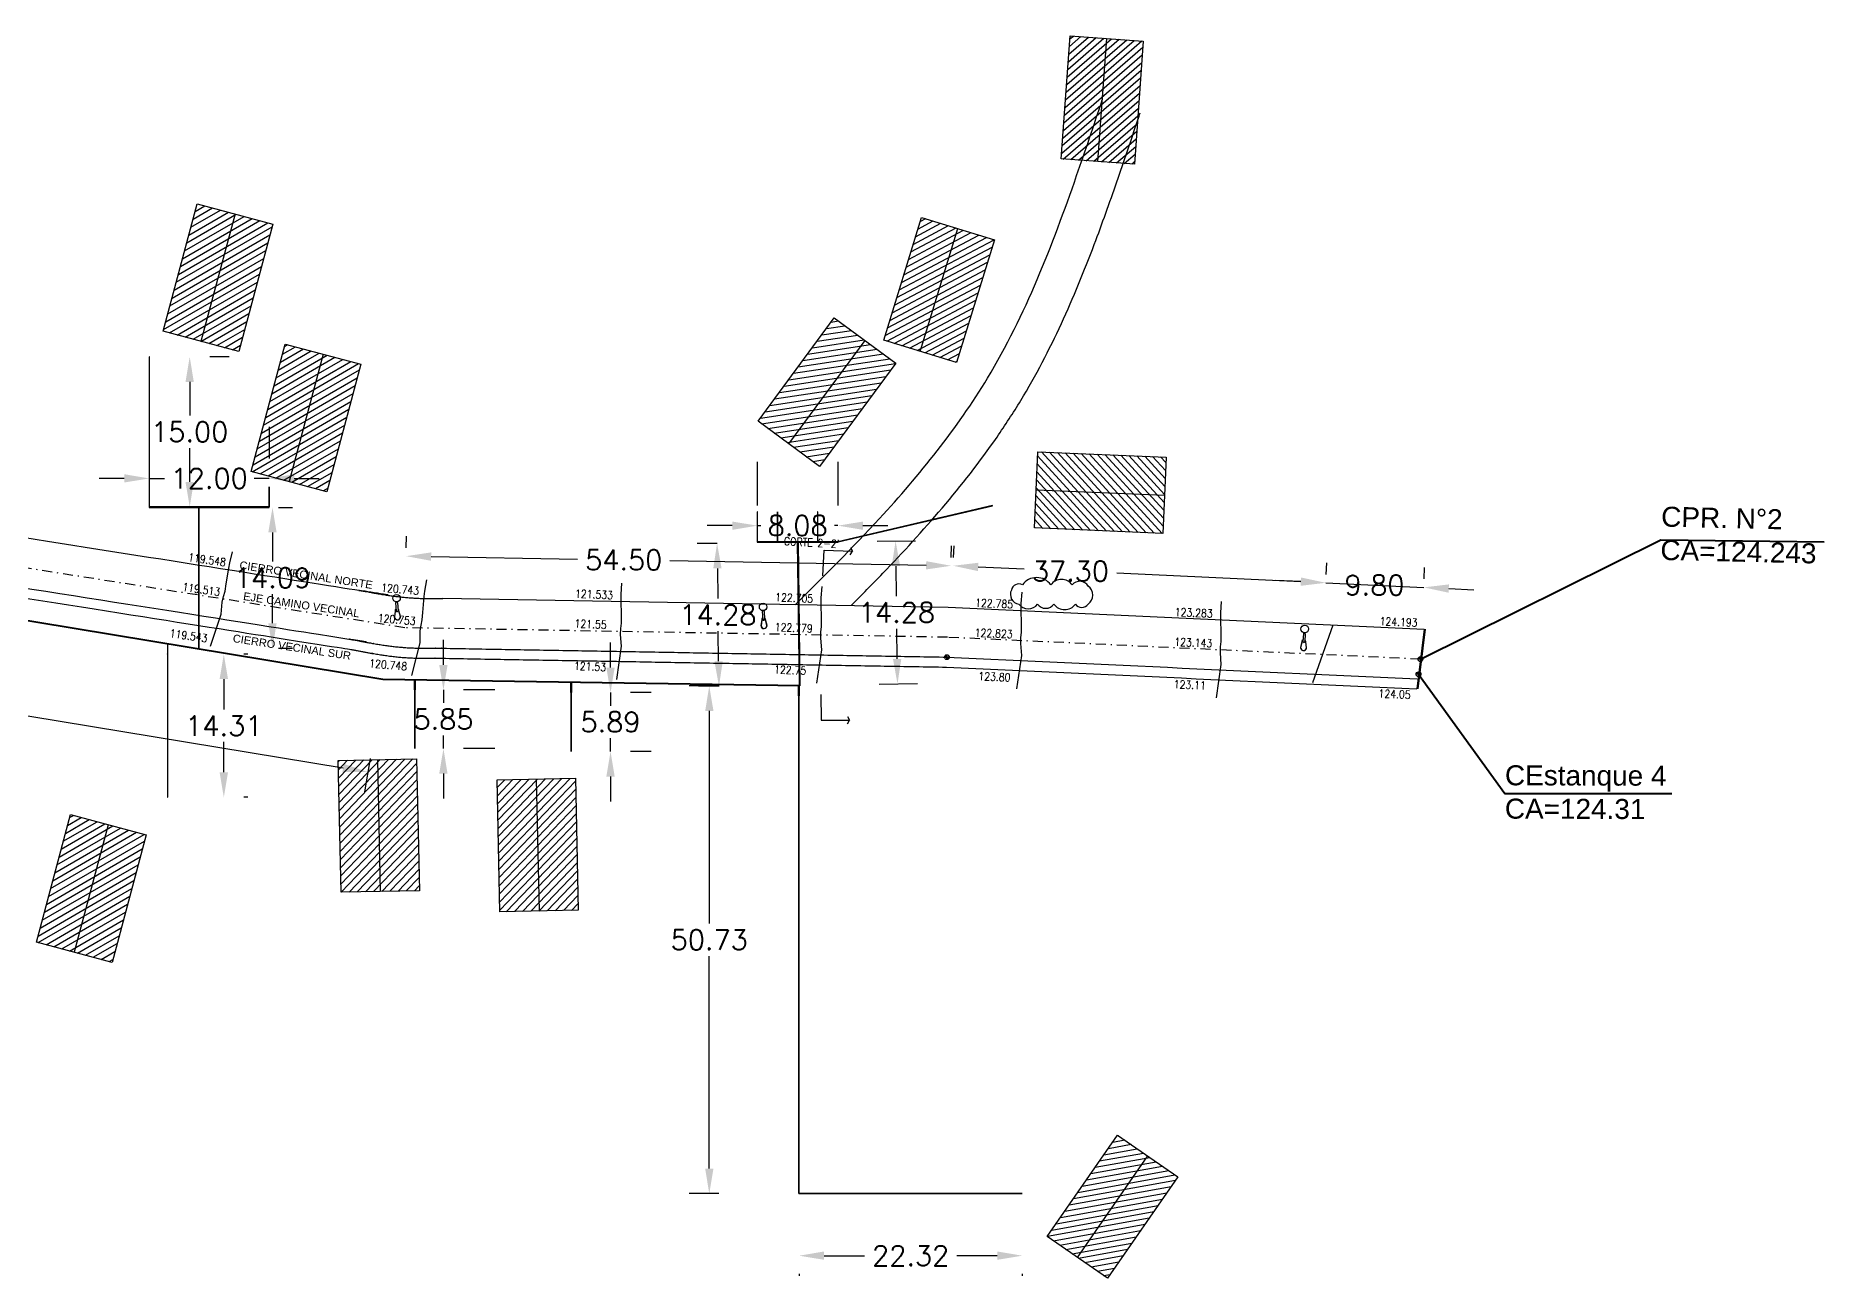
# Model space of a CAD drawing. Header units: metres. Extents: x 244933 to 246143, y 6126180 to 6128142.
# Drawn here: x 245700.1 to 245879, y 6126806.8 to 6126931 of the extents above; entities that cross this region are included whole.
import ezdxf

# ---------------------------------------------------------------- set-up
doc = ezdxf.new("R2010")
doc.units = ezdxf.units.M
doc.header["$LTSCALE"] = 2
doc.header["$MEASUREMENT"] = 0
doc.header["$PDMODE"] = 34
doc.header["$PDSIZE"] = 0.066667
doc.linetypes.add('DASHDOT', pattern=[1, 0.5, -0.25, 0, -0.25])
doc.layers.get('0').update_dxf_attribs({"linetype": 'CONTINUOUS'})
doc.layers.get('Defpoints').update_dxf_attribs({"linetype": 'CONTINUOUS'})
for name, color, linetype in [('AP_Proyectada', 10, 'CONTINUOUS'), ('casa', 8, 'CONTINUOUS'), ('CV', 40, 'CONTINUOUS')]:
    doc.layers.add(name, color=color, linetype=linetype)
doc.layers.add('PR-P', color=7, linetype='CONTINUOUS', lineweight=40)
doc.styles.add('ARIAL', font='arial.ttf', dxfattribs={"height": 7})
doc.styles.add('ROMANS', font='ROMANS')
doc.linetypes.add('CERCO_PRES', pattern='A,0.18,-0.18,0.18,-0.18,["x",Standard,S=0.3,R=0,X=0,Y=-0.1],0.18,-0.18,0.18,-0.18', length=1.44)
doc.dimstyles.new('VIUPORST', dxfattribs={"dimscale": 0, "dimtxt": 2, "dimasz": 2.5, "dimexe": 2, "dimexo": 8, "dimtad": 0, "dimtih": 1, "dimtoh": 1, "dimlfac": -1, "dimzin": 0, "dimdsep": 46, "dimtxsty": 'ROMANS', "dimcen": 2.5, "dimdle": 2, "dimclrd": 256, "dimclre": 256, "dimclrt": 2, "dimadec": 0, "dimazin": 0, "dimtfac": 1, "dimtdec": 4, "dimtmove": 2, "dimatfit": 3, "dimfxl": 1, "dimtolj": 1, "dimtzin": 0, "dimarcsym": 0})

# ---------------------------------------------------------------- blocks, each defined once
blk = doc.blocks.new('*D127')
at = {"layer": 'casa', "lineweight": -2, "transparency": 16777216}
for p, q in [((245791.91, 6126878.82), (245791.97, 6126879.99)), ((245794.37, 6126877.88), (245798.98, 6126877.67)), ((245829.17, 6126877.12), (245829.23, 6126878.29)), ((245826.64, 6126876.4), (245808.23, 6126877.24))]:
    blk.add_line(p, q, dxfattribs=at)
at = {"layer": 'casa', "transparency": 16777216}
for points in [[(245794.39, 6126878.29), (245794.35, 6126877.46), (245791.88, 6126877.99)], [(245826.66, 6126876.82), (245826.62, 6126875.99), (245829.13, 6126876.29)]]:
    blk.add_solid(points, dxfattribs=at)
at = {"layer": 'Defpoints', "color": 0, "transparency": 16777216}
for p in [(245791.88, 6126877.99), (245791.55, 6126870.83), (245828.81, 6126869.13)]:
    blk.add_point(p, dxfattribs=at)
at = {"layer": 'casa', "color": 2, "transparency": 16777216, "insert": (245803.6, 6126877.45), "char_height": 2, "attachment_point": 5, "style": 'ROMANS'}
blk.add_mtext('\\A1;37.30', dxfattribs=at)
blk = doc.blocks.new('*D126')
at = {"layer": 'casa', "lineweight": -2, "transparency": 16777216}
for p, q in [((245737.19, 6126879.8), (245737.22, 6126880.95)), ((245791.69, 6126878.83), (245791.71, 6126879.99)), ((245739.68, 6126878.91), (245754.31, 6126878.65)), ((245789.17, 6126878.03), (245763.56, 6126878.49))]:
    blk.add_line(p, q, dxfattribs=at)
at = {"layer": 'casa', "transparency": 16777216}
for points in [[(245739.69, 6126879.33), (245739.67, 6126878.49), (245737.18, 6126878.95)], [(245789.18, 6126878.45), (245789.16, 6126877.62), (245791.67, 6126877.99)]]:
    blk.add_solid(points, dxfattribs=at)
at = {"layer": 'Defpoints', "color": 0, "transparency": 16777216}
for p in [(245791.67, 6126877.99), (245737.05, 6126871.8), (245791.54, 6126870.83)]:
    blk.add_point(p, dxfattribs=at)
at = {"layer": 'casa', "color": 2, "transparency": 16777216, "insert": (245758.94, 6126878.57), "char_height": 2, "attachment_point": 5, "style": 'ROMANS'}
blk.add_mtext('\\A1;54.50', dxfattribs=at)
blk = doc.blocks.new('*D128')
at = {"layer": 'casa', "lineweight": -2, "transparency": 16777216}
for p, q in [((245829.18, 6126877.12), (245829.24, 6126878.29)), ((245838.97, 6126876.67), (245839.02, 6126877.83)), ((245826.64, 6126876.41), (245824.15, 6126876.52)), ((245829.14, 6126876.29), (245838.93, 6126875.83)), ((245841.43, 6126875.72), (245843.93, 6126875.6))]:
    blk.add_line(p, q, dxfattribs=at)
at = {"layer": 'casa', "transparency": 16777216}
for points in [[(245826.66, 6126876.82), (245826.63, 6126875.99), (245829.14, 6126876.29)], [(245841.45, 6126876.13), (245841.41, 6126875.3), (245838.93, 6126875.83)]]:
    blk.add_solid(points, dxfattribs=at)
at = {"layer": 'Defpoints', "color": 0, "transparency": 16777216}
for p in [(245838.93, 6126875.83), (245828.81, 6126869.13), (245838.6, 6126868.68)]:
    blk.add_point(p, dxfattribs=at)
at = {"layer": 'casa', "color": 2, "transparency": 16777216, "insert": (245834.01, 6126876.06), "char_height": 2, "attachment_point": 5, "style": 'ROMANS'}
blk.add_mtext('\\A1;9.80', dxfattribs=at)
blk = doc.blocks.new('casa')
at = {"layer": 'casa'}
h = blk.add_hatch(dxfattribs=at)
h.set_pattern_fill('ANSI31', color=256, scale=5)
h.set_pattern_definition([(45, (-245958.60385, -6127297.02027), (-0.44194173824, 0.44194173824), [])])
h.paths.add_polyline_path([(-4.24, 7.14), (4.24, 7.14), (4.24, -7.14), (-4.24, -7.14)])
blk.add_line((0, 7.14), (0, -7.14), dxfattribs=at)
blk.add_lwpolyline([(-4.24, 7.14), (4.24, 7.14), (4.24, -7.14), (-4.24, -7.14)], close=True, dxfattribs=at)
blk = doc.blocks.new('*D222')
at = {"layer": 'casa', "lineweight": -2, "transparency": 16777216}
for p, q in [((245768.45, 6126865.98), (245765.49, 6126865.98)), ((245767.49, 6126863.48), (245767.49, 6126842.24)), ((245767.49, 6126817.74), (245767.49, 6126838.99)), ((245768.45, 6126815.24), (245765.49, 6126815.24))]:
    blk.add_line(p, q, dxfattribs=at)
at = {"layer": 'casa', "transparency": 16777216}
for points in [[(245767.08, 6126863.48), (245767.91, 6126863.48), (245767.49, 6126865.98)], [(245767.08, 6126817.74), (245767.91, 6126817.74), (245767.49, 6126815.24)]]:
    blk.add_solid(points, dxfattribs=at)
at = {"layer": 'Defpoints', "color": 0, "transparency": 16777216}
for p in [(245767.49, 6126865.98), (245776.45, 6126865.98), (245776.45, 6126815.24)]:
    blk.add_point(p, dxfattribs=at)
at = {"layer": 'casa', "color": 2, "transparency": 16777216, "insert": (245767.49, 6126840.61), "char_height": 2, "attachment_point": 5, "style": 'ROMANS'}
blk.add_mtext('\\A1;50.73', dxfattribs=at)
blk = doc.blocks.new('*D223')
at = {"layer": 'casa', "lineweight": -2, "transparency": 16777216}
for p, q in [((245778.97, 6126809.04), (245783, 6126809.04)), ((245796.29, 6126809.04), (245792.25, 6126809.04)), ((245776.47, 6126807.24), (245776.47, 6126807.04)), ((245798.79, 6126807.24), (245798.79, 6126807.04))]:
    blk.add_line(p, q, dxfattribs=at)
at = {"layer": 'casa', "transparency": 16777216}
for points in [[(245778.97, 6126809.46), (245778.97, 6126808.63), (245776.47, 6126809.04)], [(245796.29, 6126809.46), (245796.29, 6126808.63), (245798.79, 6126809.04)]]:
    blk.add_solid(points, dxfattribs=at)
at = {"layer": 'Defpoints', "color": 0, "transparency": 16777216}
for p in [(245776.47, 6126815.24), (245798.79, 6126815.24), (245776.47, 6126809.04)]:
    blk.add_point(p, dxfattribs=at)
at = {"layer": 'casa', "color": 2, "transparency": 16777216, "insert": (245787.63, 6126809.04), "char_height": 2, "attachment_point": 5, "style": 'ROMANS'}
blk.add_mtext('\\A1;22.32', dxfattribs=at)
blk = doc.blocks.new('*D225')
at = {"layer": 'casa', "lineweight": -2, "transparency": 16777216}
for p, q in [((245784.28, 6126880.44), (245788.12, 6126880.49)), ((245786.15, 6126877.96), (245786.19, 6126874.95)), ((245786.27, 6126868.68), (245786.23, 6126871.7)), ((245784.47, 6126866.16), (245788.31, 6126866.21))]:
    blk.add_line(p, q, dxfattribs=at)
at = {"layer": 'casa', "transparency": 16777216}
for points in [[(245786.57, 6126877.97), (245785.73, 6126877.96), (245786.12, 6126880.46)], [(245786.69, 6126868.69), (245785.86, 6126868.68), (245786.31, 6126866.18)]]:
    blk.add_solid(points, dxfattribs=at)
at = {"layer": 'Defpoints', "color": 0, "transparency": 16777216}
for p in [(245776.28, 6126880.34), (245776.47, 6126866.05), (245786.31, 6126866.18)]:
    blk.add_point(p, dxfattribs=at)
at = {"layer": 'casa', "color": 2, "transparency": 16777216, "insert": (245786.21, 6126873.32), "char_height": 2, "attachment_point": 5, "style": 'ROMANS'}
blk.add_mtext('\\A1;14.28', dxfattribs=at)
blk = doc.blocks.new('*D238')
at = {"layer": 'casa', "lineweight": -2, "transparency": 16777216}
for p, q in [((245719.49, 6126898.87), (245717.54, 6126898.87)), ((245715.54, 6126896.37), (245715.54, 6126893)), ((245715.54, 6126886.37), (245715.54, 6126889.75)), ((245719.49, 6126883.87), (245717.54, 6126883.87))]:
    blk.add_line(p, q, dxfattribs=at)
at = {"layer": 'casa', "transparency": 16777216}
for points in [[(245715.12, 6126896.37), (245715.95, 6126896.37), (245715.54, 6126898.87)], [(245715.12, 6126886.37), (245715.95, 6126886.37), (245715.54, 6126883.87)]]:
    blk.add_solid(points, dxfattribs=at)
at = {"layer": 'Defpoints', "color": 0, "transparency": 16777216}
for p in [(245711.49, 6126898.87), (245711.49, 6126883.87), (245715.54, 6126883.87)]:
    blk.add_point(p, dxfattribs=at)
at = {"layer": 'casa', "color": 2, "transparency": 16777216, "insert": (245715.54, 6126891.37), "char_height": 2, "attachment_point": 5, "style": 'ROMANS'}
blk.add_mtext('\\A1;15.00', dxfattribs=at)
blk = doc.blocks.new('*D239')
at = {"layer": 'casa', "lineweight": -2, "transparency": 16777216}
for p, q in [((245721.34, 6126869.16), (245720.95, 6126869.16)), ((245718.95, 6126866.66), (245718.95, 6126863.63)), ((245718.95, 6126857.35), (245718.95, 6126860.38)), ((245721.34, 6126854.85), (245720.95, 6126854.85))]:
    blk.add_line(p, q, dxfattribs=at)
at = {"layer": 'casa', "transparency": 16777216}
for points in [[(245718.53, 6126866.66), (245719.37, 6126866.66), (245718.95, 6126869.16)], [(245718.53, 6126857.35), (245719.37, 6126857.35), (245718.95, 6126854.85)]]:
    blk.add_solid(points, dxfattribs=at)
at = {"layer": 'Defpoints', "color": 0, "transparency": 16777216}
for p in [(245713.34, 6126869.16), (245718.95, 6126869.16), (245713.34, 6126854.85)]:
    blk.add_point(p, dxfattribs=at)
at = {"layer": 'casa', "color": 2, "transparency": 16777216, "insert": (245718.95, 6126862.01), "char_height": 2, "attachment_point": 5, "style": 'ROMANS'}
blk.add_mtext('\\A1;14.31', dxfattribs=at)
blk = doc.blocks.new('*D240')
at = {"layer": 'casa', "lineweight": -2, "transparency": 16777216}
for p, q in [((245740.91, 6126868.08), (245740.91, 6126870.58)), ((245740.91, 6126865.58), (245740.91, 6126864.28)), ((245746.06, 6126865.58), (245742.91, 6126865.58)), ((245740.91, 6126859.72), (245740.91, 6126861.03)), ((245746.06, 6126859.72), (245742.91, 6126859.72)), ((245740.91, 6126857.22), (245740.91, 6126854.72))]:
    blk.add_line(p, q, dxfattribs=at)
at = {"layer": 'casa', "transparency": 16777216}
for points in [[(245740.49, 6126868.08), (245741.32, 6126868.08), (245740.91, 6126865.58)], [(245740.49, 6126857.22), (245741.32, 6126857.22), (245740.91, 6126859.72)]]:
    blk.add_solid(points, dxfattribs=at)
at = {"layer": 'Defpoints', "color": 0, "transparency": 16777216}
for p in [(245738.06, 6126865.58), (245740.91, 6126865.58), (245738.06, 6126859.72)]:
    blk.add_point(p, dxfattribs=at)
at = {"layer": 'casa', "color": 2, "transparency": 16777216, "insert": (245740.91, 6126862.65), "char_height": 2, "attachment_point": 5, "style": 'ROMANS'}
blk.add_mtext('\\A1;5.85', dxfattribs=at)
blk = doc.blocks.new('*D241')
at = {"layer": 'casa', "lineweight": -2, "transparency": 16777216}
for p, q in [((245757.62, 6126867.82), (245757.62, 6126870.32)), ((245757.62, 6126865.32), (245757.62, 6126864)), ((245761.67, 6126865.32), (245759.62, 6126865.32)), ((245757.62, 6126859.43), (245757.62, 6126860.75)), ((245761.67, 6126859.43), (245759.62, 6126859.43)), ((245757.62, 6126856.93), (245757.62, 6126854.43))]:
    blk.add_line(p, q, dxfattribs=at)
at = {"layer": 'casa', "transparency": 16777216}
for points in [[(245757.2, 6126867.82), (245758.03, 6126867.82), (245757.62, 6126865.32)], [(245757.2, 6126856.93), (245758.03, 6126856.93), (245757.62, 6126859.43)]]:
    blk.add_solid(points, dxfattribs=at)
at = {"layer": 'Defpoints', "color": 0, "transparency": 16777216}
for p in [(245753.67, 6126865.32), (245757.62, 6126865.32), (245753.67, 6126859.43)]:
    blk.add_point(p, dxfattribs=at)
at = {"layer": 'casa', "color": 2, "transparency": 16777216, "insert": (245757.62, 6126862.38), "char_height": 2, "attachment_point": 5, "style": 'ROMANS'}
blk.add_mtext('\\A1;5.89', dxfattribs=at)
blk = doc.blocks.new('*D245')
at = {"layer": 'casa', "lineweight": -2, "transparency": 16777216}
for p, q in [((245772.29, 6126888.38), (245772.29, 6126884)), ((245780.36, 6126888.38), (245780.36, 6126884)), ((245769.79, 6126882), (245767.29, 6126882)), ((245772.29, 6126882), (245772.65, 6126882)), ((245780.36, 6126882), (245780, 6126882)), ((245782.86, 6126882), (245785.36, 6126882))]:
    blk.add_line(p, q, dxfattribs=at)
at = {"layer": 'casa', "transparency": 16777216}
for points in [[(245769.79, 6126882.41), (245769.79, 6126881.58), (245772.29, 6126882)], [(245782.86, 6126882.41), (245782.86, 6126881.58), (245780.36, 6126882)]]:
    blk.add_solid(points, dxfattribs=at)
at = {"layer": 'Defpoints', "color": 0, "transparency": 16777216}
for p in [(245772.29, 6126882), (245772.29, 6126880.38), (245780.36, 6126880.38)]:
    blk.add_point(p, dxfattribs=at)
at = {"layer": 'casa', "color": 2, "transparency": 16777216, "insert": (245776.33, 6126882), "char_height": 2, "attachment_point": 5, "style": 'ROMANS'}
blk.add_mtext('\\A1;8.08', dxfattribs=at)
blk = doc.blocks.new('*D246')
at = {"layer": 'casa', "lineweight": -2, "transparency": 16777216}
for p, q in [((245711.49, 6126891.87), (245711.49, 6126888.72)), ((245723.49, 6126891.87), (245723.49, 6126888.72)), ((245708.99, 6126886.72), (245706.49, 6126886.72)), ((245711.49, 6126886.72), (245713.01, 6126886.72)), ((245723.49, 6126886.72), (245721.97, 6126886.72)), ((245725.99, 6126886.72), (245728.49, 6126886.72))]:
    blk.add_line(p, q, dxfattribs=at)
at = {"layer": 'casa', "transparency": 16777216}
for points in [[(245708.99, 6126887.14), (245708.99, 6126886.31), (245711.49, 6126886.72)], [(245725.99, 6126887.14), (245725.99, 6126886.31), (245723.49, 6126886.72)]]:
    blk.add_solid(points, dxfattribs=at)
at = {"layer": 'Defpoints', "color": 0, "transparency": 16777216}
for p in [(245711.49, 6126886.72), (245711.49, 6126883.87), (245723.49, 6126883.87)]:
    blk.add_point(p, dxfattribs=at)
at = {"layer": 'casa', "color": 2, "transparency": 16777216, "insert": (245717.49, 6126886.72), "char_height": 2, "attachment_point": 5, "style": 'ROMANS'}
blk.add_mtext('\\A1;12.00', dxfattribs=at)
blk = doc.blocks.new('*D248')
at = {"layer": 'casa', "lineweight": -2, "transparency": 16777216}
for p, q in [((245520.09, 6126893.86), (245519.54, 6126890.53)), ((245522.33, 6126892.1), (245621.03, 6126875.86)), ((245730.88, 6126857.78), (245632.18, 6126874.02)), ((245733.57, 6126858.73), (245733.02, 6126855.4))]:
    blk.add_line(p, q, dxfattribs=at)
at = {"layer": 'casa', "transparency": 16777216}
for points in [[(245522.4, 6126892.51), (245522.26, 6126891.68), (245519.86, 6126892.5)], [(245730.94, 6126858.2), (245730.81, 6126857.37), (245733.34, 6126857.38)]]:
    blk.add_solid(points, dxfattribs=at)
at = {"layer": 'Defpoints', "color": 0, "transparency": 16777216}
for p in [(245521.38, 6126901.75), (245734.87, 6126866.63), (245733.34, 6126857.38)]:
    blk.add_point(p, dxfattribs=at)
at = {"layer": 'casa', "color": 2, "transparency": 16777216, "insert": (245626.6, 6126874.94), "char_height": 2, "attachment_point": 5, "style": 'ROMANS'}
blk.add_mtext('\\A1;216.35', dxfattribs=at)
blk = doc.blocks.new('*D251')
at = {"layer": 'casa', "lineweight": -2, "transparency": 16777216}
for p, q in [((245724.41, 6126883.82), (245725.82, 6126883.82)), ((245723.82, 6126881.32), (245723.82, 6126878.41)), ((245723.82, 6126872.24), (245723.82, 6126875.16)), ((245724.41, 6126869.74), (245725.82, 6126869.74))]:
    blk.add_line(p, q, dxfattribs=at)
at = {"layer": 'casa', "transparency": 16777216}
for points in [[(245723.4, 6126881.32), (245724.23, 6126881.32), (245723.82, 6126883.82)], [(245723.4, 6126872.24), (245724.23, 6126872.24), (245723.82, 6126869.74)]]:
    blk.add_solid(points, dxfattribs=at)
at = {"layer": 'Defpoints', "color": 0, "transparency": 16777216}
for p in [(245716.41, 6126883.82), (245716.41, 6126869.74), (245723.82, 6126869.74)]:
    blk.add_point(p, dxfattribs=at)
at = {"layer": 'casa', "color": 2, "transparency": 16777216, "insert": (245723.82, 6126876.78), "char_height": 2, "attachment_point": 5, "style": 'ROMANS'}
blk.add_mtext('\\A1;14.09', dxfattribs=at)
blk = doc.blocks.new('*D252')
at = {"layer": 'casa', "lineweight": -2, "transparency": 16777216}
for p, q in [((245768.28, 6126880.23), (245766.27, 6126880.2)), ((245768.3, 6126877.73), (245768.34, 6126874.71)), ((245768.42, 6126868.45), (245768.38, 6126871.46)), ((245768.47, 6126865.95), (245766.46, 6126865.92))]:
    blk.add_line(p, q, dxfattribs=at)
at = {"layer": 'casa', "transparency": 16777216}
for points in [[(245768.72, 6126877.74), (245767.89, 6126877.73), (245768.27, 6126880.23)], [(245768.84, 6126868.45), (245768.01, 6126868.44), (245768.46, 6126865.95)]]:
    blk.add_solid(points, dxfattribs=at)
at = {"layer": 'Defpoints', "color": 0, "transparency": 16777216}
for p in [(245776.28, 6126880.34), (245768.46, 6126865.95), (245776.47, 6126866.05)]:
    blk.add_point(p, dxfattribs=at)
at = {"layer": 'casa', "color": 2, "transparency": 16777216, "insert": (245768.36, 6126873.09), "char_height": 2, "attachment_point": 5, "style": 'ROMANS'}
blk.add_mtext('\\A1;14.28', dxfattribs=at)

msp = doc.modelspace()

# ---------------------------------------------------------------- hatches: boundary and pattern name
at = {"layer": 'casa'}
h = msp.add_hatch(color=256, dxfattribs=at)
h.dxf.hatch_style = 1
h.paths.add_polyline_path([(245791.008, 6126868.86), (245791.247, 6126868.86), (245791.247, 6126869.099, 0.4142136)])
h.paths.add_polyline_path([(245791.247, 6126868.86), (245791.247, 6126868.621, 0.4142136), (245791.486, 6126868.86)])
h = msp.add_hatch(color=256, dxfattribs=at)
h.dxf.hatch_style = 1
h.paths.add_polyline_path([(245838.357, 6126868.658), (245838.595, 6126868.658), (245838.595, 6126868.897, 0.4142136)])
h.paths.add_polyline_path([(245838.595, 6126868.658), (245838.595, 6126868.42, 0.4142136), (245838.834, 6126868.658)])
h = msp.add_hatch(color=256, dxfattribs=at)
h.dxf.hatch_style = 1
h.paths.add_polyline_path([(245838.167, 6126867.144), (245838.406, 6126867.144), (245838.406, 6126867.383, 0.4142136)])
h.paths.add_polyline_path([(245838.406, 6126867.144), (245838.406, 6126866.905, 0.4142136), (245838.644, 6126867.144)])

# ---------------------------------------------------------------- linework, layer by layer
at = {"layer": 'AP_Proyectada'}
msp.add_rational_spline([(245369.769, 6126913.122), (245419.503, 6126910.096), (245469.237, 6126907.07), (245518.971, 6126904.043), (245519.832, 6126904.036), (245520.687, 6126903.947), (245521.531, 6126903.777), (245591.609, 6126892.724), (245661.688, 6126881.671), (245731.766, 6126870.618), (245733.458, 6126870.294), (245736.458, 6126869.72), (245739.51, 6126869.739), (245740.841, 6126869.747), (245757.643, 6126869.451), (245774.445, 6126869.156), (245791.247, 6126868.86)], [1, 1, 1, 1, 0.996952073058, 0.996952073058, 1, 1, 1, 1, 1, 1, 1, 1, 1, 1, 1], degree=3, knots=[0, 0, 0, 0, 1, 1, 1, 1.1913192, 1.1913192, 1.1913192, 2.185255, 2.185255, 2.185255, 7.3366968, 11.3207571, 11.3207571, 11.3207571, 12.3207571, 12.3207571, 12.3207571, 12.3207571], dxfattribs=at)
msp.add_open_spline([(245791.247, 6126868.86), (245806.926, 6126868.136), (245822.605, 6126867.411), (245838.284, 6126866.687)], degree=3, dxfattribs=at)
at = {"layer": 'casa', "color": 40, "true_color": 0xf8d731}
for p, q in [((245521.384, 6126901.825), (245734.865, 6126866.702)), ((245521.384, 6126901.75), (245734.865, 6126866.627)), ((245716.415, 6126883.825), (245716.415, 6126869.738)), ((245716.49, 6126869.726), (245716.49, 6126883.825)), ((245776.282, 6126880.335), (245776.469, 6126866.054)), ((245776.377, 6126880.335), (245776.544, 6126866.057)), ((245734.865, 6126866.702), (245776.544, 6126866.053)), ((245734.865, 6126866.627), (245776.544, 6126865.978))]:
    msp.add_line(p, q, dxfattribs=at)
at = {"layer": 'casa', "color": 4}
for p, q in [((245711.51, 6126898.875), (245711.49, 6126898.875)), ((245723.49, 6126885.875), (245723.47, 6126885.875)), ((245711.49, 6126883.875), (245711.49, 6126883.825)), ((245711.49, 6126883.875), (245711.51, 6126883.875)), ((245716.49, 6126883.825), (245716.415, 6126883.825)), ((245716.49, 6126883.825), (245723.49, 6126883.825)), ((245723.49, 6126883.825), (245723.49, 6126883.875)), ((245772.308, 6126883.385), (245772.288, 6126883.385)), ((245774.308, 6126883.385), (245774.328, 6126883.385)), ((245778.343, 6126883.385), (245778.323, 6126883.385)), ((245795.823, 6126883.995), (245795.823, 6126884.015)), ((245772.288, 6126880.385), (245772.288, 6126880.335)), ((245772.288, 6126880.385), (245772.308, 6126880.385)), ((245772.308, 6126880.385), (245774.308, 6126880.385)), ((245776.377, 6126880.335), (245776.282, 6126880.335)), ((245780.343, 6126880.385), (245778.343, 6126880.385)), ((245780.363, 6126880.335), (245780.363, 6126880.385)), ((245709.137, 6126870.86), (245709.157, 6126870.857)), ((245713.307, 6126870.166), (245713.307, 6126870.175)), ((245713.322, 6126869.165), (245713.307, 6126869.175)), ((245713.322, 6126869.165), (245713.342, 6126869.165)), ((245713.342, 6126869.165), (245713.361, 6126869.175)), ((245716.416, 6126869.738), (245716.49, 6126869.726)), ((245734.865, 6126866.702), (245734.865, 6126866.627)), ((245738.04, 6126865.568), (245738.025, 6126865.578)), ((245738.04, 6126865.568), (245738.06, 6126865.568)), ((245738.055, 6126866.578), (245738.075, 6126866.578)), ((245738.06, 6126865.568), (245738.075, 6126865.578)), ((245753.669, 6126865.324), (245753.654, 6126865.334)), ((245753.669, 6126865.324), (245753.689, 6126865.324)), ((245753.684, 6126866.334), (245753.704, 6126866.334)), ((245753.689, 6126865.324), (245753.704, 6126865.334)), ((245776.434, 6126864.969), (245776.419, 6126864.979)), ((245776.434, 6126864.969), (245776.454, 6126864.969)), ((245776.449, 6126865.979), (245776.469, 6126865.979)), ((245776.454, 6126864.969), (245776.469, 6126864.979)), ((245776.544, 6126866.053), (245776.469, 6126866.054)), ((245776.544, 6126866.058), (245776.544, 6126866.053)), ((245776.544, 6126866.053), (245776.544, 6126865.978)), ((245738.04, 6126859.723), (245738.06, 6126859.723)), ((245753.689, 6126859.431), (245753.669, 6126859.431)), ((245713.322, 6126854.855), (245713.342, 6126854.855)), ((245776.454, 6126815.264), (245776.434, 6126815.264)), ((245798.788, 6126815.264), (245798.788, 6126815.244))]:
    msp.add_line(p, q, dxfattribs=at)
at = {"layer": 'casa', "color": 0}
for p, q in [((245711.49, 6126898.875), (245711.49, 6126883.875)), ((245711.51, 6126883.875), (245711.51, 6126898.875)), ((245723.47, 6126885.875), (245723.47, 6126883.875)), ((245723.49, 6126883.875), (245723.49, 6126885.875)), ((245772.288, 6126883.385), (245772.288, 6126880.385)), ((245772.308, 6126880.385), (245772.308, 6126883.385)), ((245774.308, 6126880.385), (245774.308, 6126883.385)), ((245774.328, 6126883.385), (245774.328, 6126880.385)), ((245778.323, 6126883.385), (245778.323, 6126880.385)), ((245778.343, 6126880.385), (245778.343, 6126883.385)), ((245795.823, 6126884.015), (245780.343, 6126880.385)), ((245780.363, 6126880.385), (245795.823, 6126883.995)), ((245713.322, 6126869.165), (245713.322, 6126854.855)), ((245713.342, 6126854.855), (245713.342, 6126869.165)), ((245738.04, 6126865.578), (245738.04, 6126859.723)), ((245738.06, 6126859.723), (245738.06, 6126865.577)), ((245753.669, 6126859.431), (245753.669, 6126865.324)), ((245753.689, 6126865.324), (245753.689, 6126859.431)), ((245776.434, 6126815.244), (245776.434, 6126864.969)), ((245776.454, 6126864.969), (245776.454, 6126815.264)), ((245798.788, 6126815.244), (245776.434, 6126815.244)), ((245776.454, 6126815.264), (245798.788, 6126815.264))]:
    msp.add_line(p, q, dxfattribs=at)
at = {"layer": 'casa', "color": 114, "true_color": 0x139b48}
for p, q in [((245723.49, 6126883.875), (245711.49, 6126883.875)), ((245711.49, 6126883.825), (245716.415, 6126883.825)), ((245713.307, 6126870.175), (245713.307, 6126869.175)), ((245713.361, 6126869.175), (245713.357, 6126870.166)), ((245738.025, 6126865.578), (245738.025, 6126866.578)), ((245738.075, 6126866.578), (245738.075, 6126865.578)), ((245753.654, 6126865.334), (245753.654, 6126866.334)), ((245753.704, 6126866.334), (245753.704, 6126865.334))]:
    msp.add_line(p, q, dxfattribs=at)
at = {"layer": 'casa', "color": 3}
for p, q in [((245780.363, 6126880.385), (245772.288, 6126880.385)), ((245772.288, 6126880.335), (245776.288, 6126880.335)), ((245776.363, 6126880.335), (245780.363, 6126880.335))]:
    msp.add_line(p, q, dxfattribs=at)
at = {"layer": 'casa', "color": 116, "true_color": 0x136734}
for p, q in [((245776.419, 6126864.979), (245776.419, 6126865.98)), ((245776.469, 6126865.979), (245776.469, 6126864.979))]:
    msp.add_line(p, q, dxfattribs=at)
at = {"layer": 'casa', "color": 114, "linetype": 'DASHDOT', "true_color": 0x139b48}
msp.add_lwpolyline([(245838.595, 6126868.658), (245791.294, 6126870.844), (245737.053, 6126871.798), (245520.529, 6126905.949), (245366.938, 6126915.911)], dxfattribs=at)
at = {"layer": 'casa'}
for points in [[(245717.615, 6126869.97), (245718.68, 6126873.164), (245718.793, 6126874.339), (245718.911, 6126874.92), (245719.078, 6126875.445), (245719.196, 6126876.169), (245719.453, 6126877.755), (245719.539, 6126878.279), (245719.825, 6126879.379)], [(245737.758, 6126867.03), (245738.575, 6126870.297), (245738.598, 6126871.476), (245738.671, 6126872.065), (245738.798, 6126872.602), (245738.86, 6126873.332), (245738.995, 6126874.933), (245739.04, 6126875.463), (245739.241, 6126876.581)], [(245758.231, 6126866.61), (245758.718, 6126869.942), (245758.624, 6126871.118), (245758.638, 6126871.711), (245758.711, 6126872.258), (245758.699, 6126872.991), (245758.675, 6126874.597), (245758.666, 6126875.129), (245758.755, 6126876.261)], [(245778.246, 6126866.257), (245778.734, 6126869.589), (245778.639, 6126870.765), (245778.654, 6126871.358), (245778.726, 6126871.905), (245778.715, 6126872.638), (245778.69, 6126874.245), (245778.682, 6126874.776), (245778.771, 6126875.909)], [(245798.238, 6126865.7), (245798.726, 6126869.032), (245798.632, 6126870.208), (245798.646, 6126870.801), (245798.718, 6126871.348), (245798.707, 6126872.081), (245798.682, 6126873.688), (245798.674, 6126874.219), (245798.763, 6126875.352)], [(245818.198, 6126864.778), (245818.685, 6126868.11), (245818.591, 6126869.286), (245818.605, 6126869.879), (245818.678, 6126870.426), (245818.666, 6126871.159), (245818.642, 6126872.765), (245818.634, 6126873.296), (245818.722, 6126874.429)]]:
    msp.add_lwpolyline(points, dxfattribs=at)
at = {"layer": 'casa', "color": 4}
for points in [[(245778.854, 6126876.993), (245778.966, 6126879.564), (245781.796, 6126879.441)], [(245781.588, 6126879.084), (245781.796, 6126879.441)], [(245781.62, 6126879.814), (245781.796, 6126879.441)], [(245736.133, 6126874.273), (245736.176, 6126873.498)], [(245736.326, 6126874.29), (245736.369, 6126873.509)], [(245772.788, 6126873.404), (245772.831, 6126872.629)], [(245772.981, 6126873.421), (245773.024, 6126872.64)], [(245826.891, 6126871.205), (245826.851, 6126870.43)], [(245827.085, 6126871.201), (245827.044, 6126870.42)], [(245829.844, 6126872.05), (245827.799, 6126866.291)], [(245838.971, 6126871.653), (245838.223, 6126865.688)], [(245839.07, 6126871.641), (245838.322, 6126865.676)], [(245838.834, 6126868.658), (245838.357, 6126868.658)], [(245838.595, 6126868.42), (245838.595, 6126868.897)], [(245838.644, 6126867.144), (245838.167, 6126867.144)], [(245838.406, 6126866.905), (245838.406, 6126867.383)], [(245778.643, 6126865.127), (245778.663, 6126862.553), (245781.496, 6126862.575)], [(245781.301, 6126862.939), (245781.496, 6126862.575)], [(245781.307, 6126862.208), (245781.496, 6126862.575)]]:
    msp.add_lwpolyline(points, dxfattribs=at)
msp.add_lwpolyline([(245805.371, 6126874.165, 0.5205671), (245805.371, 6126875.967, 0.5205671), (245803.774, 6126876.075, 0.5205671), (245801.635, 6126876.075, 0.5205671), (245798.796, 6126876.075, 0.5205671), (245797.7, 6126875.556, 0.5205671), (245798.446, 6126874.165, 0.5205671), (245800.311, 6126874.165, 0.5205671), (245801.952, 6126874.165, 0.5205671), (245804.098, 6126874.165, 0.5205671)], format="xyb", close=True, dxfattribs=at)
at = {"layer": 'casa', "color": 114, "linetype": 'CERCO_PRES', "true_color": 0x139b48}
msp.add_lwpolyline([(245838.968, 6126871.628), (245791.389, 6126873.827), (245740.853, 6126874.716)], dxfattribs=at)
at = {"layer": 'casa', "color": 4}
for points in [[(245736.169, 6126873.652, 0.286267), (245736.082, 6126873.468), (245736.004, 6126872.874, 1), (245736.609, 6126872.907), (245736.466, 6126873.489, 0.2867237), (245736.359, 6126873.663, 0.2867237)], [(245736.169, 6126873.644, 0.2815635), (245736.089, 6126873.468), (245736.011, 6126872.874, 0.9977563), (245736.602, 6126872.906), (245736.459, 6126873.488, 0.2820434), (245736.36, 6126873.655, 0.2820434)], [(245772.824, 6126872.783, 0.286267), (245772.737, 6126872.598), (245772.659, 6126872.005, 1), (245773.264, 6126872.038), (245773.121, 6126872.62, 0.2867237), (245773.014, 6126872.794, 0.2867237)], [(245772.824, 6126872.775, 0.2815635), (245772.744, 6126872.598), (245772.666, 6126872.004, 0.9977563), (245773.257, 6126872.037), (245773.114, 6126872.619, 0.2820434), (245773.015, 6126872.785, 0.2820434)], [(245826.86, 6126870.584, 0.286267), (245826.754, 6126870.409), (245826.614, 6126869.827, 1), (245827.219, 6126869.796), (245827.139, 6126870.389, 0.2867237), (245827.051, 6126870.574, 0.2867237)], [(245826.86, 6126870.575, 0.2815635), (245826.762, 6126870.408), (245826.621, 6126869.826, 0.9977563), (245827.212, 6126869.796), (245827.132, 6126870.389, 0.2820434), (245827.051, 6126870.566, 0.2820434)]]:
    msp.add_lwpolyline(points, format="xyb", dxfattribs=at)
at = {"layer": 'casa', "color": 4, "elevation": -48.25}
for points in [[(245791.486, 6126868.86), (245791.008, 6126868.86)], [(245791.247, 6126868.621), (245791.247, 6126869.099)]]:
    msp.add_lwpolyline(points, dxfattribs=at)
at = {"layer": 'casa', "color": 4}
for centre, radius in [((245736.22, 6126874.752), 0.378), ((245772.875, 6126873.883), 0.378), ((245827.028, 6126871.672), 0.378), ((245791.247, 6126868.86, -48.25), 0.239), ((245838.595, 6126868.658), 0.239), ((245838.406, 6126867.144), 0.239)]:
    msp.add_circle(centre, radius, dxfattribs=at)
for centre, start, end in [((245736.23, 6126874.277), 358.74567, 183.86878), ((245736.273, 6126873.504), 183.13589, 7.58693), ((245772.885, 6126873.408), 358.74567, 183.86878), ((245772.928, 6126872.635), 183.13589, 7.58693), ((245826.948, 6126870.425), 177.04108, 1.49211), ((245826.988, 6126871.199), 352.65086, 177.77397)]:
    msp.add_arc(centre, 0.097, start, end, dxfattribs=at)
at = {"layer": 'casa'}
msp.add_spline([(245776.088, 6126874.1), (245784.513, 6126882.719), (245795.314, 6126896.749), (245804.224, 6126916.985), (245806.79, 6126924.54)], degree=3, dxfattribs=at)
msp.add_open_spline([(245781.679, 6126874.024), (245782.733, 6126875.081), (245783.787, 6126876.149), (245788.877, 6126881.423), (245792.837, 6126885.907), (245797.086, 6126892.047), (245797.88, 6126893.266), (245800.15, 6126897.012), (245801.487, 6126899.587), (245803.902, 6126904.805), (245804.982, 6126907.45), (245806.777, 6126912.187), (245807.52, 6126914.276), (245808.958, 6126918.428), (245809.653, 6126920.496), (245810.423, 6126922.793), (245810.503, 6126923.031), (245810.582, 6126923.27)], degree=3, knots=[3.897685, 3.897685, 3.897685, 3.897685, 8.3351133, 8.3351133, 25.4444867, 25.4444867, 29.5702949, 29.5702949, 37.8219115, 37.8219115, 46.0735281, 46.0735281, 52.5837252, 52.5837252, 59.0939222, 59.0939222, 59.8488062, 59.8488062, 59.8488062, 59.8488062], dxfattribs=at)
at = {"layer": 'casa', "color": 114, "linetype": 'CERCO_PRES', "true_color": 0x139b48}
for points, weights, knots in [([(245375.713, 6126918.927), (245423.399, 6126915.638), (245471.086, 6126912.35), (245518.772, 6126909.062), (245520.21, 6126909.024), (245521.64, 6126908.86), (245523.05, 6126908.572), (245593.011, 6126897.538), (245662.973, 6126886.503), (245732.934, 6126875.469), (245734.396, 6126875.177), (245737.03, 6126874.744), (245739.676, 6126874.692), (245740.853, 6126874.716)], [1, 1, 1, 1, 0.997441266443, 0.997441266443, 1, 1, 1, 1, 1, 1, 1, 1], [0.0377313, 0.0377313, 0.0377313, 0.0377313, 1, 1, 1, 1.175284, 1.175284, 1.175284, 2.175284, 2.175284, 2.175284, 6.6299195, 10.150087, 10.150087, 10.150087, 10.150087]), ([(245375.249, 6126911.787), (245423.14, 6126908.873), (245471.031, 6126905.959), (245518.923, 6126903.045), (245519.783, 6126903.038), (245520.639, 6126902.948), (245521.482, 6126902.778), (245591.561, 6126891.725), (245661.639, 6126880.672), (245731.718, 6126869.619), (245733.409, 6126869.295), (245736.409, 6126868.721), (245739.461, 6126868.74), (245740.792, 6126868.748), (245757.594, 6126868.452), (245774.396, 6126868.157), (245791.199, 6126867.861)], [1, 1, 1, 1, 0.996952073058, 0.996952073058, 1, 1, 1, 1, 1, 1, 1, 1, 1, 1, 1], [0.037052, 0.037052, 0.037052, 0.037052, 1, 1, 1, 1.1913192, 1.1913192, 1.1913192, 2.185255, 2.185255, 2.185255, 7.3366968, 11.3207571, 11.3207571, 11.3207571, 12.3207571, 12.3207571, 12.3207571, 12.3207571])]:
    msp.add_rational_spline(points, weights, degree=3, knots=knots, dxfattribs=at)
msp.add_open_spline([(245791.199, 6126867.861), (245806.873, 6126867.137), (245822.548, 6126866.413), (245838.223, 6126865.688)], degree=3, dxfattribs=at)
at = {"layer": 'PR-P', "color": 7}
for points in [[(245838.595, 6126868.658), (245862.618, 6126880.574), (245878.972, 6126880.373)], [(245838.406, 6126867.144), (245847.031, 6126855.228), (245863.746, 6126855.228)]]:
    msp.add_lwpolyline(points, dxfattribs=at)

# ---------------------------------------------------------------- block references
at = {"layer": 'casa', "color": 1}
for p, xscale, yscale, zscale, rotation in [((245806.79, 6126924.54), 0.8640107795168627, 0.8640107795168627, 0.8640107795168627, 175.8665500628636), ((245790.462, 6126905.556), 0.8991103191549955, 0.8991103191549955, 0.8991103191549955, 162.8988732285333), ((245779.258, 6126895.34), 0.8991103191549955, 0.8991103191549955, 0.8991103191549955, 143.6375831072523), ((245806.582, 6126885.304), 0.8991103191549955, 0.8991103191549955, 0.8991103191549955, 87.56522669892396), ((245734.451, 6126852.029), 0.9233077781409442, 0.9233077781409442, 0.9233077781409442, 1.187885181087674), ((245750.332, 6126850.077), 0.9233077781409442, 0.9233077781409442, 0.9233077781409442, 1.187885181087674), ((245705.693, 6126845.738), 0.9233077781409438, 0.9233077781409438, 0.9233077781409438, 345.0397789468874), ((245807.813, 6126813.944), 0.8640107795168626, 0.8640107795168626, 0.8640107795168626, 145.2249848545191)]:
    msp.add_blockref('casa', p, dxfattribs=dict(at, xscale=xscale, yscale=yscale, zscale=zscale, rotation=rotation))
at = {"layer": 'casa', "color": 177, "true_color": 0x293189, "xscale": 0.9233077781409438, "yscale": 0.9233077781409438, "zscale": 0.9233077781409438, "rotation": 345.0397789468874}
msp.add_blockref('casa', (245718.369, 6126906.78), dxfattribs=at)
at = {"layer": 'casa', "color": 40, "true_color": 0xf8d731, "xscale": 0.9233077781409438, "yscale": 0.9233077781409438, "zscale": 0.9233077781409438, "rotation": 345.0397789468874}
msp.add_blockref('casa', (245727.174, 6126892.772), dxfattribs=at)

# ---------------------------------------------------------------- texts
at = {"char_height": 0.78777, "attachment_point": 1, "rotation": 351.37867, "style": 'ARIAL'}
for s, insert, width in [('CIERRO VECINAL NORTE', (245720.59, 6126878.468), 20.46778), ('EJE CAMINO VECINAL ', (245720.965, 6126875.36), 13.42756), ('CIERRO VECINAL SUR', (245719.923, 6126871.154), 13.42756)]:
    msp.add_mtext(s, dxfattribs=dict(at, insert=insert, width=width))
at = {"layer": 'CV', "linetype": 'Continuous', "style": 'ROMANS', "width": 0.85}
for s, rotation, p in [("CORTE 2-2'", 356.9547, (245774.939, 6126880.059, 4)), ('119.548', 351.70317, (245715.349, 6126878.471, 4)), ('119.513', 351.70317, (245714.773, 6126875.502, 4)), ('120.743', 355.05778, (245734.668, 6126875.413, 4)), ('121.533', 357.49774, (245754.057, 6126874.815, 4)), ('122.705', 357.49774, (245774.072, 6126874.463, 4)), ('122.785', 357.49774, (245794.065, 6126873.902, 4)), ('120.753', 355.05778, (245734.318, 6126872.376, 4)), ('121.55', 357.49774, (245754.01, 6126871.83, 4)), ('122.779', 357.49774, (245774.026, 6126871.478, 4)), ('123.283', 357.49774, (245814.024, 6126872.98, 4)), ('124.193', 357.49774, (245834.501, 6126872.059, 4)), ('119.543', 351.70317, (245713.503, 6126870.874, 4)), ('122.823', 357.49774, (245794.018, 6126870.917, 4)), ('123.143', 357.49774, (245813.977, 6126869.995, 4)), ('120.748', 355.05778, (245733.467, 6126867.851, 4)), ('121.53', 357.49774, (245753.952, 6126867.592, 4)), ('122.75', 357.49774, (245773.968, 6126867.239, 4)), ('123.80', 357.49774, (245794.387, 6126866.567, 4)), ('123.11', 357.49774, (245813.92, 6126865.757, 4)), ('124.05', 357.49774, (245834.397, 6126864.836, 4))]:
    msp.add_text(s, height=0.8, rotation=rotation, dxfattribs=at).set_placement(p)
at = {"layer": 'PR-P', "color": 7, "char_height": 2, "attachment_point": 1, "style": 'ARIAL'}
for s, insert, width, rotation in [('CPR. N°2\\PCA=124.243', (245862.695, 6126883.91), 12.23192, 358.67574), ('CEstanque 4 CA=124.31', (245847.052, 6126858.055), 18.68618, 359.82707)]:
    msp.add_mtext(s, dxfattribs=dict(at, insert=insert, width=width, rotation=rotation))

# ---------------------------------------------------------------- dimensions: what is measured, and where the dimension line sits
at = {"layer": 'casa', "color": 4}
for p1, p2, distance, picture, middle in [((245521.384, 6126901.75), (245734.865, 6126866.627), -9.374, '*D248', (245626.603, 6126874.939)), ((245776.282, 6126880.335), (245776.469, 6126866.054), -8.013, '*D252', (245768.363, 6126873.09)), ((245776.282, 6126880.335), (245776.469, 6126866.054), 9.837, '*D225', (245786.212, 6126873.323))]:
    dim = msp.add_aligned_dim(p1=p1, p2=p2, distance=distance, dimstyle='VIUPORST', override={"dimscale": 1}, dxfattribs=at)
    dim.commit()
    dim.dimension.update_dxf_attribs({"geometry": picture, "text_midpoint": middle})
for base, p1, p2, picture, middle in [((245715.535, 6126883.875), (245711.49, 6126898.875), (245711.49, 6126883.875), '*D238', (245715.535, 6126891.375)), ((245723.816, 6126869.738), (245716.415, 6126883.825), (245716.415, 6126869.738), '*D251', (245723.816, 6126876.781)), ((245740.905, 6126865.577), (245738.06, 6126859.723), (245738.06, 6126865.577), '*D240', (245740.905, 6126862.65)), ((245718.951, 6126869.165), (245713.342, 6126854.855), (245713.342, 6126869.165), '*D239', (245718.951, 6126862.01)), ((245757.615, 6126865.324), (245753.669, 6126859.431), (245753.669, 6126865.324), '*D241', (245757.615, 6126862.378)), ((245767.4934, 6126865.9791), (245776.4488, 6126815.2443), (245776.4488, 6126865.9791), '*D222', (245767.4934, 6126840.6117))]:
    dim = msp.add_linear_dim(base=base, p1=p1, p2=p2, angle=90, dimstyle='VIUPORST', override={"dimscale": 1}, dxfattribs=at)
    dim.commit()
    dim.dimension.update_dxf_attribs({"geometry": picture, "text_midpoint": middle})
for base, p1, p2, picture, middle in [((245711.49, 6126886.723), (245723.49, 6126883.875), (245711.49, 6126883.875), '*D246', (245717.49, 6126886.723)), ((245772.288456684, 6126881.995670009), (245780.363456684, 6126880.384977858), (245772.288456684, 6126880.384977858), '*D245', (245776.325956684, 6126881.995670009)), ((245776.469, 6126809.045), (245798.788, 6126815.244), (245776.469, 6126815.244), '*D223', (245787.628, 6126809.045))]:
    dim = msp.add_linear_dim(base=base, p1=p1, p2=p2, dimstyle='VIUPORST', override={"dimscale": 1}, dxfattribs=at)
    dim.commit()
    dim.dimension.update_dxf_attribs({"geometry": picture, "text_midpoint": middle})
for base, p1, p2, angle, picture, middle in [((245791.671, 6126877.988), (245737.053, 6126871.798), (245791.544, 6126870.832), 358.98424, '*D126', (245758.939, 6126878.568)), ((245791.875, 6126877.989), (245828.808, 6126869.133), (245791.549, 6126870.832), 177.38912, '*D127', (245803.603, 6126877.454)), ((245838.931, 6126875.835), (245828.808, 6126869.133), (245838.598, 6126868.677), 357.33077, '*D128', (245834.013, 6126876.064))]:
    dim = msp.add_linear_dim(base=base, p1=p1, p2=p2, angle=angle, dimstyle='VIUPORST', override={"dimscale": 1}, dxfattribs=at)
    dim.commit()
    dim.dimension.update_dxf_attribs({"geometry": picture, "text_midpoint": middle, "dimtype": 161})

doc.saveas('drawing.dxf')
